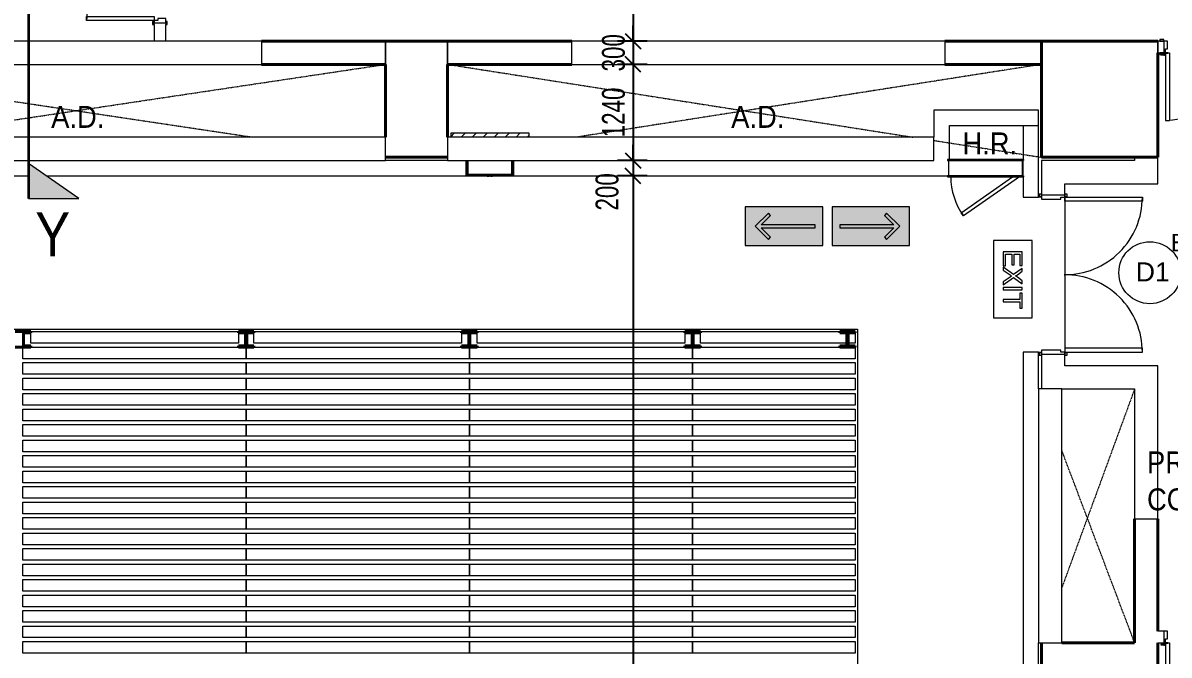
# Model space of a CAD drawing. Header units: millimetres. Extents: x 12827 to 109288, y -12264 to 68487.
# Drawn here: x 62048 to 76834, y 23682 to 31842 of the extents above; entities that cross this region are included whole.
import ezdxf

# ---------------------------------------------------------------- set-up
doc = ezdxf.new("R2010")
doc.units = ezdxf.units.MM
doc.linetypes.add('Dash', pattern=[6, 3, -3])
for name, color, linetype, lineweight in [('A-ANNO-DIMS', 211, 'Continuous', 5), ('A-ANNO-NOTE', 131, 'Continuous', 25), ('A-DETL-GENF', 92, 'Continuous', 20), ('A-DETL-HDLN', 90, 'Dash', 9), ('A-DETL-THIN', 151, 'Continuous', 9), ('A-DETL-WIDE', 214, 'Continuous', 35), ('A-DOOR', 31, 'Continuous', 20), ('A-DOOR-FRAM', 31, 'Continuous', 30), ('A-FLOR', 192, 'Continuous', 9), ('A-GENM', 13, 'Continuous', 20), ('A-WALL', 113, 'Continuous', 20), ('A-WALL-PATT', 111, 'Continuous', 35), ('G-ANNO-TEXT', 231, 'Continuous', 5), ('I-FURN', 30, 'Continuous', 20), ('Q-SPCQ', 91, 'Continuous', 20), ('S-COLS', 52, 'Continuous', 20)]:
    doc.layers.add(name, color=color, linetype=linetype, lineweight=lineweight)
doc.styles.add('Arial_1', font='arial.ttf', dxfattribs={"width": 0.7, "height": 295.05988})
doc.styles.add('Swis721 BT_1', font='swiss.ttf', dxfattribs={"width": 0.85, "height": 567.642527})
doc.styles.add('Swis721 BT_2', font='swiss.ttf', dxfattribs={"width": 0.89, "height": 283.821263})
doc.styles.add('Swis721 BT_4', font='swiss.ttf', dxfattribs={"height": 245.978428})
doc.styles.add('Swis721 BT_5', font='swiss.ttf', dxfattribs={"height": 1.135285})
doc.dimstyles.new('Linear_-_1_5mm_Arial', dxfattribs={"dimscale": 304.8, "dimtxt": 300, "dimasz": 0.656168, "dimexe": 0.656168, "dimexo": 0.0625, "dimgap": 0.328084, "dimtad": 1, "dimdec": 0, "dimzin": 0, "dimdsep": 46, "dimtxsty": 'Arial_1', "dimblk1": 'OBLIQUE', "dimblk2": 'OBLIQUE', "dimsah": 1, "dimcen": 0.09, "dimadec": 0, "dimazin": 0, "dimtfac": 1, "dimtdec": 4, "dimtix": 1, "dimtmove": 0, "dimatfit": 3, "dimfxl": 0.656168, "dimfxlon": 1, "dimtvp": 1, "dimtolj": 1, "dimtzin": 0, "dimarcsym": 2})
doc.dimstyles.new('Linear_-_1_5mm_Arial_1', dxfattribs={"dimscale": 304.8, "dimtxt": 300, "dimasz": 0.656168, "dimexe": 0.656168, "dimexo": 0.0625, "dimgap": 0.328084, "dimtad": 1, "dimdec": 0, "dimzin": 0, "dimdsep": 46, "dimtxsty": 'Arial_1', "dimblk1": 'OBLIQUE', "dimblk2": 'OBLIQUE', "dimsah": 1, "dimcen": 0.09, "dimadec": 0, "dimazin": 0, "dimtfac": 1, "dimtdec": 4, "dimtix": 1, "dimtmove": 2, "dimatfit": 3, "dimfxl": 0.656168, "dimfxlon": 1, "dimtvp": 1, "dimtolj": 1, "dimtzin": 0, "dimarcsym": 2})
pattern_1 = [(45, (0, 0), (-70.71068, 70.71068), [])]

# ---------------------------------------------------------------- blocks, each defined once
blk = doc.blocks.new('M_Double-Uneven - _M51_ 1500 x 2000-16861084-Copy of 2_F')
at = {"layer": 'A-DOOR', "lineweight": 15}
for p, q in [((26, 75), (26, 950)), ((77, 950), (26, 950)), ((77, 75), (77, 950)), ((-1373, 698), (-1351, 698)), ((-1373, 75), (-1373, 698)), ((-1322, 75), (-1322, 698)), ((-1398, 101), (-1435, 101)), ((-1435, 101), (-1435, 96)), ((-1435, 96), (-1398, 96)), ((-1398, 99), (-1398, 76)), ((-1398, 76), (-1345, 76)), ((-1398, 76), (-1398, -75)), ((-1383, 81), (-1383, 99)), ((-1345, 81), (-1383, 81)), ((-1373, 24), (-1373, 76)), ((-1373, 75), (-1322, 75)), ((-1348, 24), (-1373, 24)), ((-1348, -75), (-1348, 24)), ((-1345, 76), (-1345, 81)), ((77, 75), (26, 75)), ((49, 81), (49, 76)), ((87, 81), (49, 81)), ((49, 76), (102, 76)), ((77, 24), (52, 24)), ((52, 24), (52, -75)), ((77, 76), (77, 24)), ((87, 99), (87, 81)), ((139, 101), (102, 101)), ((102, 76), (102, 99)), ((102, 96), (139, 96)), ((102, -75), (102, 76)), ((139, 96), (139, 101)), ((-1398, -75), (-1348, -75)), ((52, -75), (102, -75))]:
    blk.add_line(p, q, dxfattribs=at)
for centre, radius, start, end in [((102, 75), 875, 91.6372, 180), ((-1398, 75), 625, 360, 87.7076), ((-1390, 99), 7.5, 58.3741, 160.5288), ((-1390, 99), 7.5, 0, 180), ((94, 99), 7.5, 360, 180), ((94, 99), 7.5, 19.4712, 121.6259)]:
    blk.add_arc(centre, radius, start, end, dxfattribs=at)
at = {"layer": 'A-DOOR-FRAM', "lineweight": 15}
for p, q in [((-1435, 96), (-1448, 96)), ((-1448, 96), (-1448, 76)), ((-1448, 76), (-1398, 76)), ((102, 76), (152, 76)), ((152, 96), (139, 96)), ((152, 76), (152, 96)), ((-1398, -76), (-1448, -76)), ((-1448, -76), (-1448, -96)), ((-1448, -96), (-1398, -96)), ((-1398, -96), (-1398, -76)), ((152, -76), (102, -76)), ((102, -76), (102, -96)), ((102, -96), (152, -96)), ((152, -96), (152, -76))]:
    blk.add_line(p, q, dxfattribs=at)
blk = doc.blocks.new('M_Double-Uneven with panel - _M51_ 2000 x 1500-14686130-Copy of 2_F')
at = {"layer": 'A-DOOR', "lineweight": 15}
for p, q in [((26, 75), (26, 975)), ((77, 975), (26, 975)), ((77, 75), (77, 975)), ((-1373, 673), (-1352, 673)), ((-1373, 75), (-1373, 673)), ((-1322, 75), (-1322, 673)), ((-1398, 101), (-1435, 101)), ((-1435, 101), (-1435, 96)), ((-1435, 96), (-1398, 96)), ((-1398, 99), (-1398, 76)), ((-1398, 76), (-1345, 76)), ((-1398, 76), (-1398, -75)), ((-1383, 81), (-1383, 99)), ((-1345, 81), (-1383, 81)), ((-1373, 24), (-1373, 76)), ((-1373, 75), (-1322, 75)), ((-1348, 24), (-1373, 24)), ((-1348, -75), (-1348, 24)), ((-1345, 76), (-1345, 81)), ((77, 75), (26, 75)), ((49, 81), (49, 76)), ((87, 81), (49, 81)), ((49, 76), (102, 76)), ((77, 24), (52, 24)), ((52, 24), (52, -75)), ((77, 76), (77, 24)), ((87, 99), (87, 81)), ((139, 101), (102, 101)), ((102, 76), (102, 99)), ((102, 96), (139, 96)), ((102, -75), (102, 76)), ((139, 96), (139, 101)), ((-1398, -75), (-1348, -75)), ((52, -75), (102, -75))]:
    blk.add_line(p, q, dxfattribs=at)
for centre, radius, start, end in [((102, 75), 900, 91.5918, 180), ((-1398, 75), 600, 360, 87.612), ((-1390, 99), 7.5, 58.3741, 160.5288), ((-1390, 99), 7.5, 0, 180), ((94, 99), 7.5, 360, 180), ((94, 99), 7.5, 19.4712, 121.6259)]:
    blk.add_arc(centre, radius, start, end, dxfattribs=at)
blk = doc.blocks.new('DLN_Grid Gallery Deck - DLN_Grid Gallery Deck-V2-Copy of 2_F')
at = {"layer": 'Q-SPCQ'}
for p, q in [((0, -75), (0, 75)), ((100, 75), (2780, 75)), ((2880, 75), (2880, -75)), ((2880, -75), (0, -75))]:
    blk.add_line(p, q, dxfattribs=at)
blk = doc.blocks.new('DLN_Grid Gallery Deck - DLN_Grid Gallery Deck-V1-Copy of 2_F')
at = {"layer": 'Q-SPCQ'}
for p, q in [((0, -75), (0, 75)), ((0, 75), (2880, 75)), ((2880, 75), (2880, -75)), ((2880, -75), (0, -75))]:
    blk.add_line(p, q, dxfattribs=at)
blk = doc.blocks.new('DLN_Grid Gallery Deck - DLN_Grid Gallery Deck-16173774-Copy of 2_F')
at = {"layer": 'Q-SPCQ'}
for p, q in [((0, -75), (0, 75)), ((100, 75), (1897, 75)), ((2097, 75), (2097, -75)), ((2097, -75), (0, -75))]:
    blk.add_line(p, q, dxfattribs=at)
blk = doc.blocks.new('DLN_Grid Gallery Deck - DLN_Grid Gallery Deck-V8-Copy of 2_F')
at = {"layer": 'Q-SPCQ'}
for p, q in [((0, -75), (0, 75)), ((0, 75), (2097, 75)), ((2097, 75), (2097, -75)), ((2097, -75), (0, -75))]:
    blk.add_line(p, q, dxfattribs=at)
blk = doc.blocks.new('DLN_Grid Gallery Deck - DLN_Grid Gallery Deck-V10-Copy of 2_F')
at = {"layer": 'Q-SPCQ'}
for p, q in [((0, 75), (2680, 75)), ((0, -75), (0, 60)), ((2680, 60), (2680, -75)), ((2680, -75), (0, -75))]:
    blk.add_line(p, q, dxfattribs=at)
blk = doc.blocks.new('DLN_Grid Gallery Deck - DLN_Grid Gallery Deck-V13-Copy of 2_F')
at = {"layer": 'Q-SPCQ'}
for p, q in [((0, 75), (1797, 75)), ((0, -75), (0, 60)), ((1997, 60), (1997, -75)), ((1890, -75), (0, -75)), ((1997, -75), (1905, -75))]:
    blk.add_line(p, q, dxfattribs=at)
blk = doc.blocks.new('DLN-Access Panel__AP13_ - _AP13_ 900 x 1100 _WH_-16311033-Copy of 2_F')
at = {"layer": 'A-DOOR', "lineweight": 15}
for p, q in [((-436, 110), (287, 616)), ((287, 616), (316, 575)), ((316, 575), (-349, 110)), ((-490, 100), (-490, 110)), ((490, 110), (-490, 110)), ((-490, 100), (490, 100)), ((490, 100), (490, 110)), ((-490, -110), (-490, -100)), ((490, -100), (-490, -100)), ((-490, -110), (490, -110)), ((490, -110), (490, -100))]:
    blk.add_line(p, q, dxfattribs=at)
blk.add_arc((-450, 100), 900, 0.6404, 35, dxfattribs=at)
at = {"layer": 'A-DOOR-FRAM', "lineweight": 15}
for p, q in [((-475, 100), (-475, -100)), ((475, 100), (475, -100))]:
    blk.add_line(p, q, dxfattribs=at)
blk = doc.blocks.new('DLN-Double Door__X08_ - _M30_ 2000 x 2000 _WH_-11173516-Copy of 2_F')
at = {"layer": 'A-DOOR', "lineweight": 15}
for p, q in [((-950, -150), (-1000, -150)), ((-1000, -150), (-1000, -1150)), ((-950, -1150), (-950, -150)), ((950, -150), (1000, -150)), ((950, -1150), (950, -150)), ((1000, -150), (1000, -1150)), ((-1000, -1150), (-950, -1150)), ((1000, -1150), (950, -1150))]:
    blk.add_line(p, q, dxfattribs=at)
for centre, start, end in [((-1000, -150), 270, 0.5), ((1000, -150), 179.5, 270)]:
    blk.add_arc(centre, 1000, start, end, dxfattribs=at)
at = {"layer": 'A-DOOR-FRAM', "lineweight": 15}
for p, q in [((-1010, 180), (-1040, 180)), ((-1040, 180), (-1040, 150)), ((-1040, 150), (-1010, 150)), ((-975, 150), (-1025, 150)), ((-1025, 150), (-1025, -150)), ((-1010, 150), (-1010, 180)), ((-975, -100), (-975, 150)), ((975, 150), (975, -100)), ((1025, 150), (975, 150)), ((1040, 180), (1010, 180)), ((1010, 180), (1010, 150)), ((1010, 150), (1040, 150)), ((1025, -150), (1025, 150)), ((1040, 150), (1040, 180)), ((-1000, -150), (-1000, -100)), ((-1000, -100), (-975, -100)), ((975, -100), (1000, -100)), ((1000, -100), (1000, -150)), ((-1010, -150), (-1040, -150)), ((-1040, -150), (-1040, -180)), ((-1040, -180), (-1010, -180)), ((-1025, -150), (-1000, -150)), ((-1010, -180), (-1010, -150)), ((1000, -150), (1025, -150)), ((1040, -150), (1010, -150)), ((1010, -150), (1010, -180)), ((1010, -180), (1040, -180)), ((1040, -180), (1040, -150))]:
    blk.add_line(p, q, dxfattribs=at)
blk = doc.blocks.new('DLN-Double Door__X04_ - _M34_ 1800 x 2000 _WH_-17144396-Copy of 2_F')
at = {"layer": 'A-DOOR', "lineweight": 15}
for p, q in [((-820, -75), (-870, -75)), ((-870, -75), (-870, -945)), ((-820, -945), (-820, -75)), ((820, -75), (870, -75)), ((820, -945), (820, -75)), ((870, -75), (870, -945)), ((-870, -945), (-820, -945)), ((870, -945), (820, -945))]:
    blk.add_line(p, q, dxfattribs=at)
for centre, start, end in [((-870, -75), 270, 0.5), ((870, -75), 179.5, 270)]:
    blk.add_arc(centre, 870, start, end, dxfattribs=at)
at = {"layer": 'A-DOOR-FRAM', "lineweight": 15}
for p, q in [((-885, 95), (-925, 95)), ((-925, 95), (-925, 75)), ((-925, 75), (-885, 75)), ((-845, 75), (-900, 75)), ((-900, 75), (-900, -75)), ((-885, 75), (-885, 95)), ((-845, -25), (-845, 75)), ((845, 75), (845, -25)), ((900, 75), (845, 75)), ((925, 95), (885, 95)), ((885, 95), (885, 75)), ((885, 75), (925, 75)), ((900, -75), (900, 75)), ((925, 75), (925, 95)), ((-885, -75), (-925, -75)), ((-925, -75), (-925, -95)), ((-925, -95), (-885, -95)), ((-900, -75), (-870, -75)), ((-885, -95), (-885, -75)), ((-870, -75), (-870, -25)), ((-870, -25), (-845, -25)), ((845, -25), (870, -25)), ((870, -25), (870, -75)), ((870, -75), (900, -75)), ((925, -75), (885, -75)), ((885, -75), (885, -95)), ((885, -95), (925, -95)), ((925, -95), (925, -75))]:
    blk.add_line(p, q, dxfattribs=at)
blk = doc.blocks.new('DLN_EXIT Sign Board - DLN_EXIT Sign Board-5973881-Copy of 2_F')
at = {"layer": 'A-GENM'}
for p, q in [((500, 250), (-500, 250)), ((-500, 250), (-500, -250)), ((500, -250), (500, 250)), ((-177, 121), (-354, 121)), ((-354, 121), (-354, -125)), ((-323, 17), (-323, 90)), ((-323, 90), (-177, 90)), ((-185, 17), (-323, 17)), ((-185, -13), (-185, 17)), ((-177, 90), (-177, 121)), ((-59, 9), (-154, -125)), ((-102, 121), (-138, 121)), ((-138, 121), (-59, 9)), ((-57, 58), (-102, 121)), ((-42, 34), (-57, 58)), ((-24, 59), (-42, 34)), ((20, 121), (-24, 59)), ((-22, 9), (58, 121)), ((73, -125), (-22, 9)), ((58, 121), (20, 121)), ((138, 121), (108, 121)), ((108, 121), (108, -125)), ((138, -125), (138, 121)), ((373, 121), (181, 121)), ((181, 121), (181, 90)), ((181, 90), (262, 90)), ((262, 90), (262, -125)), ((292, -125), (292, 90)), ((292, 90), (373, 90)), ((373, 90), (373, 121)), ((-354, -125), (-173, -125)), ((-323, -94), (-323, -13)), ((-323, -13), (-185, -13)), ((-173, -94), (-323, -94)), ((-173, -125), (-173, -94)), ((-154, -125), (-116, -125)), ((-116, -125), (-55, -38)), ((-55, -38), (-40, -17)), ((-40, -17), (-27, -36)), ((-27, -36), (36, -125)), ((36, -125), (73, -125)), ((108, -125), (138, -125)), ((262, -125), (292, -125)), ((-500, -250), (500, -250))]:
    blk.add_line(p, q, dxfattribs=at)
blk = doc.blocks.new('DLN_Production Lighting PLB - DLN_Production Lighting PLB-V30-Copy of 2_F')
at = {"layer": 'I-FURN', "lineweight": 9}
for p, q in [((305, 350), (-305, 350)), ((-305, 350), (-305, 150)), ((-305, 150), (-305, 350)), ((-305, 350), (-285, 350)), ((-35, 350), (-285, 350)), ((-285, 350), (-285, 330)), ((-285, 330), (-285, 350)), ((-285, 350), (-35, 350)), ((0, 350), (-285, 350)), ((-285, 350), (-285, 330)), ((-285, 330), (-285, 350)), ((-285, 350), (-35, 350)), ((-285, 350), (-35, 350)), ((285, 350), (-285, 350)), ((-285, 350), (-35, 350)), ((-285, 150), (-285, 350)), ((-285, 350), (-285, 330)), ((-285, 330), (0, 330)), ((0, 330), (-285, 330)), ((-285, 330), (0, 330)), ((0, 330), (-285, 330)), ((-285, 330), (-285, 150)), ((-35, 355), (-10, 355)), ((-10, 355), (-35, 355)), ((-35, 350), (-35, 355)), ((-35, 355), (-35, 350)), ((-35, 350), (-10, 350)), ((-10, 350), (-35, 350)), ((-10, 350), (-35, 350)), ((-35, 350), (-10, 350)), ((-35, 350), (-10, 350)), ((-35, 350), (-10, 350)), ((-35, 350), (-10, 350)), ((-10, 355), (-10, 350)), ((-10, 355), (-10, 350)), ((0, 350), (-10, 350)), ((-10, 350), (0, 350)), ((-10, 350), (0, 350)), ((-10, 350), (10, 350)), ((-10, 350), (10, 350)), ((0, 330), (0, 350)), ((0, 350), (0, 330)), ((0, 350), (0, 330)), ((10, 350), (0, 350)), ((0, 350), (10, 350)), ((0, 330), (0, 350)), ((0, 350), (0, 330)), ((285, 350), (0, 350)), ((0, 350), (10, 350)), ((0, 330), (0, 350)), ((0, 330), (0, 350)), ((0, 350), (0, 330)), ((0, 330), (285, 330)), ((285, 330), (0, 330)), ((0, 330), (285, 330)), ((285, 330), (0, 330)), ((35, 355), (10, 355)), ((10, 355), (35, 355)), ((10, 355), (10, 350)), ((10, 355), (10, 350)), ((35, 350), (10, 350)), ((10, 350), (35, 350)), ((35, 350), (10, 350)), ((10, 350), (35, 350)), ((10, 350), (35, 350)), ((10, 350), (35, 350)), ((10, 350), (35, 350)), ((35, 350), (35, 355)), ((35, 355), (35, 350)), ((285, 350), (35, 350)), ((35, 350), (285, 350)), ((35, 350), (285, 350)), ((35, 350), (285, 350)), ((35, 350), (285, 350)), ((285, 330), (285, 350)), ((285, 350), (285, 330)), ((285, 330), (285, 350)), ((285, 350), (285, 330)), ((285, 350), (305, 350)), ((285, 350), (285, 150)), ((285, 330), (285, 350)), ((285, 150), (285, 330)), ((305, 150), (305, 350))]:
    blk.add_line(p, q, dxfattribs=at)
blk = doc.blocks.new('DLN_Direction Board - Direction-Red-19102881-Copy of 2_F')
at = {"layer": 'A-GENM', "lineweight": 15}
h = blk.add_hatch(color=256, dxfattribs=at)
h.paths.add_polyline_path([(-500, 0), (500, 0), (500, 500), (-500, 500), (-500, 145)], flags=0)
h.paths.add_polyline_path([(202, 80), (174, 109), (295, 230), (-400, 230), (-400, 270), (295, 270), (174, 391), (202, 420), (372, 250), (266, 145)], flags=0)
blk.add_hatch(color=256, dxfattribs=at).paths.add_polyline_path([(202, 80), (372, 250), (202, 420), (174, 391), (295, 270), (-400, 270), (-400, 230), (295, 230), (174, 109)], flags=0)
for p, q in [((500, 500), (-500, 500)), ((-500, 500), (-500, 0)), ((500, 0), (500, 500)), ((202, 420), (174, 391)), ((174, 391), (295, 270)), ((372, 250), (202, 420)), ((295, 270), (-400, 270)), ((-400, 270), (-400, 230)), ((-400, 230), (295, 230)), ((295, 230), (174, 109)), ((202, 80), (372, 250)), ((-500, 0), (500, 0)), ((174, 109), (202, 80))]:
    blk.add_line(p, q, dxfattribs=at)
blk = doc.blocks.new('DLN_Direction Board - Direction-Red-V44-Copy of 2_F')
at = {"layer": 'A-GENM', "lineweight": 15}
h = blk.add_hatch(color=256, dxfattribs=at)
h.paths.add_polyline_path([(500, 0), (-500, 0), (-500, -500), (500, -500), (500, -145)], flags=0)
h.paths.add_polyline_path([(202, -80), (372, -250), (202, -420), (174, -391), (295, -270), (-400, -270), (-400, -230), (295, -230), (174, -109)], flags=0)
blk.add_hatch(color=256, dxfattribs=at).paths.add_polyline_path([(202, -80), (174, -109), (295, -230), (-400, -230), (-400, -270), (295, -270), (174, -391), (202, -420), (372, -250), (266, -145)], flags=0)
for p, q in [((500, 0), (-500, 0)), ((-500, 0), (-500, -500)), ((500, -500), (500, 0)), ((202, -80), (174, -109)), ((174, -109), (295, -230)), ((372, -250), (202, -80)), ((295, -230), (-400, -230)), ((-400, -230), (-400, -270)), ((-400, -270), (295, -270)), ((295, -270), (174, -391)), ((202, -420), (372, -250)), ((174, -391), (202, -420)), ((-500, -500), (500, -500))]:
    blk.add_line(p, q, dxfattribs=at)
blk = doc.blocks.new('_Oblique')
at = {"color": 0, "linetype": 'ByBlock', "lineweight": -2}
blk.add_line((-0.5, -0.5), (0.5, 0.5), dxfattribs=at)
blk = doc.blocks.new('DIMBLOCK67-Copy of 2_F')
at = {"layer": 'A-ANNO-DIMS', "color": 0, "lineweight": -2, "transparency": 16777216}
for p, q in [((70099, 34182), (69718, 34182)), ((69918, 34182), (69918, 31607)), ((70099, 31607), (69718, 31607))]:
    blk.add_line(p, q, dxfattribs=at)
at = {"layer": 'Defpoints', "color": 0, "transparency": 16777216}
for p in [(70118, 34182), (69918, 31607), (70118, 31607)]:
    blk.add_point(p, dxfattribs=at)
at = {"layer": 'A-ANNO-DIMS', "color": 0, "lineweight": -2, "transparency": 16777216, "xscale": 200, "yscale": 200, "zscale": 200}
for p, rotation in [((69918, 34182), 90), ((69918, 31607), 270)]:
    blk.add_blockref('_Oblique', p, dxfattribs=dict(at, rotation=rotation))
at = {"layer": 'A-ANNO-DIMS', "color": 0, "transparency": 16777216, "insert": (69667, 32895), "char_height": 295.1, "width": 753.23, "attachment_point": 5, "rotation": 90, "style": 'Arial_1'}
blk.add_mtext('\\A1;2575', dxfattribs=at)
blk = doc.blocks.new('DIMBLOCK68-Copy of 2_F')
at = {"layer": 'A-ANNO-DIMS', "color": 0, "lineweight": -2, "transparency": 16777216}
for p, q in [((69918, 31607), (69918, 31807)), ((70099, 31607), (69718, 31607)), ((69918, 31607), (69918, 31307)), ((70099, 31307), (69718, 31307)), ((69918, 31307), (69918, 31107))]:
    blk.add_line(p, q, dxfattribs=at)
at = {"layer": 'Defpoints', "color": 0, "transparency": 16777216}
for p in [(70118, 31607), (69918, 31307), (70118, 31307)]:
    blk.add_point(p, dxfattribs=at)
at = {"layer": 'A-ANNO-DIMS', "color": 0, "lineweight": -2, "transparency": 16777216, "xscale": 200, "yscale": 200, "zscale": 200}
for p, rotation in [((69918, 31607), 270), ((69918, 31307), 90)]:
    blk.add_blockref('_Oblique', p, dxfattribs=dict(at, rotation=rotation))
at = {"layer": 'A-ANNO-DIMS', "color": 0, "transparency": 16777216, "insert": (69667, 31457), "char_height": 295.1, "width": 564.92, "attachment_point": 5, "rotation": 90, "style": 'Arial_1'}
blk.add_mtext('\\A1;300', dxfattribs=at)
blk = doc.blocks.new('DIMBLOCK69-Copy of 2_F')
at = {"layer": 'A-ANNO-DIMS', "color": 0, "lineweight": -2, "transparency": 16777216}
for p, q in [((70099, 31307), (69718, 31307)), ((69918, 31307), (69918, 30067)), ((70099, 30067), (69718, 30067))]:
    blk.add_line(p, q, dxfattribs=at)
at = {"layer": 'Defpoints', "color": 0, "transparency": 16777216}
for p in [(70118, 31307), (69918, 30067), (70118, 30067)]:
    blk.add_point(p, dxfattribs=at)
at = {"layer": 'A-ANNO-DIMS', "color": 0, "lineweight": -2, "transparency": 16777216, "xscale": 200, "yscale": 200, "zscale": 200}
for p, rotation in [((69918, 31307), 90), ((69918, 30067), 270)]:
    blk.add_blockref('_Oblique', p, dxfattribs=dict(at, rotation=rotation))
at = {"layer": 'A-ANNO-DIMS', "color": 0, "transparency": 16777216, "insert": (69667, 30687), "char_height": 295.1, "width": 753.23, "attachment_point": 5, "rotation": 90, "style": 'Arial_1'}
blk.add_mtext('\\A1;1240', dxfattribs=at)
blk = doc.blocks.new('DIMBLOCK70-Copy of 2_F')
at = {"layer": 'A-ANNO-DIMS', "color": 0, "lineweight": -2, "transparency": 16777216}
for p, q in [((69918, 30067), (69918, 30267)), ((70099, 30067), (69718, 30067)), ((69918, 30067), (69918, 29867)), ((70099, 29867), (69718, 29867)), ((69918, 29867), (69918, 29667))]:
    blk.add_line(p, q, dxfattribs=at)
at = {"layer": 'Defpoints', "color": 0, "transparency": 16777216}
for p in [(70118, 30067), (69918, 29867), (70118, 29867)]:
    blk.add_point(p, dxfattribs=at)
at = {"layer": 'A-ANNO-DIMS', "color": 0, "lineweight": -2, "transparency": 16777216, "xscale": 200, "yscale": 200, "zscale": 200}
for p, rotation in [((69918, 30067), 270), ((69918, 29867), 90)]:
    blk.add_blockref('_Oblique', p, dxfattribs=dict(at, rotation=rotation))
at = {"layer": 'A-ANNO-DIMS', "color": 0, "transparency": 16777216, "insert": (69435, 29421), "char_height": 295.1, "width": 564.92, "attachment_point": 1, "rotation": 90, "line_spacing_factor": 0.938532, "style": 'Arial_1'}
blk.add_mtext('\\A1;200', dxfattribs=at)
blk = doc.blocks.new('DIMBLOCK71-Copy of 2_F')
at = {"layer": 'A-ANNO-DIMS', "color": 0, "lineweight": -2, "transparency": 16777216}
for p, q in [((70099, 29867), (69718, 29867)), ((69918, 29867), (69918, 9597)), ((70099, 9597), (69718, 9597))]:
    blk.add_line(p, q, dxfattribs=at)
at = {"layer": 'Defpoints', "color": 0, "transparency": 16777216}
for p in [(70118, 29867), (69918, 9597), (70118, 9597)]:
    blk.add_point(p, dxfattribs=at)
at = {"layer": 'A-ANNO-DIMS', "color": 0, "lineweight": -2, "transparency": 16777216, "xscale": 200, "yscale": 200, "zscale": 200}
for p, rotation in [((69918, 29867), 90), ((69918, 9597), 270)]:
    blk.add_blockref('_Oblique', p, dxfattribs=dict(at, rotation=rotation))
at = {"layer": 'A-ANNO-DIMS', "color": 0, "transparency": 16777216, "insert": (69667, 19732), "char_height": 295.1, "width": 941.54, "attachment_point": 5, "rotation": 90, "style": 'Arial_1'}
blk.add_mtext('\\A1;20270', dxfattribs=at)
blk = doc.blocks.new('GBP_Door Mark - 2 x 1_3_R_T_ Border _EM_ON_-18777231-Copy of 2_F')
at = {"layer": 'A-ANNO-NOTE', "lineweight": 5}
blk.add_circle((-31.356, 27.261), 2, dxfattribs=at)
at = {"layer": 'A-ANNO-NOTE', "lineweight": 5, "insert": (-30.02, 29.767), "char_height": 1.1353, "width": 2.7792, "attachment_point": 1, "line_spacing_factor": 1.00667, "style": 'Swis721 BT_5'}
blk.add_mtext('EM', dxfattribs=at)

msp = doc.modelspace()

# ---------------------------------------------------------------- hatches: boundary and pattern name
at = {"layer": 'A-DETL-GENF'}
h = msp.add_hatch(color=7, dxfattribs=at)
h.paths.add_polyline_path([(62770.26932, 29573.98984), (62120.26932, 30029.12474), (62120.26932, 29573.98984)], flags=0)
h.paths.add_polyline_path([(62120.26932, 32002.37468), (62770.26932, 32457.50958), (62120.26932, 32457.50958)], flags=0)
at = {"layer": 'A-WALL-PATT', "lineweight": 9}
h = msp.add_hatch(dxfattribs=at)
h.set_pattern_fill('FP_5', color=50, style=0, pattern_type=2)
h.set_pattern_definition(pattern_1)
h.paths.add_polyline_path([(67566.79297, 30367.48546), (67766.79297, 30367.48546), (67766.79297, 30417.48546), (67566.79297, 30417.48546)], flags=0)
h = msp.add_hatch(dxfattribs=at)
h.set_pattern_fill('FP_5', color=50, style=0, pattern_type=2)
h.set_pattern_definition(pattern_1)
h.paths.add_polyline_path([(67919.29297, 30367.48546), (68576.79297, 30367.48546), (68576.79297, 30417.48545), (67766.79297, 30417.48546), (67766.79297, 30367.48546)], flags=0)

# ---------------------------------------------------------------- linework, layer by layer
at = {"layer": 'A-DETL-HDLN'}
for p, q in [((64990.75129, 30367.48546), (58714.29297, 31307.48546)), ((60450.33465, 30367.48546), (66726.79297, 31307.48546)), ((67526.79297, 31307.48546), (73529.08465, 30367.48546)), ((75189.29296, 31307.48546), (69187.00131, 30367.48546)), ((73799.29296, 30325.16898), (75189.29296, 30107.48546)), ((76389.29296, 27117.48546), (75449.293, 24550.76333)), ((76389.29296, 23840.81879), (75449.293, 26324.7435))]:
    msp.add_line(p, q, dxfattribs=at)
at = {"layer": 'A-DETL-THIN'}
for p, q in [((75189.29296, 31307.48546), (75189.29296, 31607.48546)), ((66726.79297, 30367.48546), (58714.29297, 30367.48546)), ((66726.79297, 30067.48546), (66726.79297, 30367.48546)), ((73799.29296, 30367.48546), (67526.79297, 30367.48546)), ((67526.79297, 30367.48546), (67526.79297, 30067.48546)), ((73799.29296, 30067.48546), (73799.29296, 30367.48546)), ((58714.29297, 30067.48546), (66726.79297, 30067.48546)), ((62770.26932, 29573.98984), (62120.26932, 30029.12474)), ((62120.26932, 30029.12474), (62120.26932, 29573.98984)), ((67526.79297, 30067.48546), (73799.29296, 30067.48546)), ((62120.26932, 29573.98984), (62770.26932, 29573.98984)), ((75449.293, 27117.48546), (75149.293, 27117.48546)), ((75149.293, 27117.48546), (75149.293, 23840.81879)), ((75449.293, 23840.81879), (75449.293, 27117.48546)), ((75149.293, 23840.81879), (75449.293, 23840.81879))]:
    msp.add_line(p, q, dxfattribs=at)
at = {"layer": 'A-DETL-WIDE'}
msp.add_line((62120.26932, 32457.50958), (62120.26932, 29573.98984), dxfattribs=at)
at = {"layer": 'A-FLOR'}
for p, q in [((75189.29297, 29592.48546), (75149.29296, 29592.48546)), ((41679.29296, 27887.48546), (72814.29297, 27887.48546)), ((72814.29297, 27887.48546), (72814.29297, 11577.48541)), ((75149.293, 27592.48546), (75189.29297, 27592.48546))]:
    msp.add_line(p, q, dxfattribs=at)
at = {"layer": 'A-FLOR', "lineweight": 20}
msp.add_line((75489.29297, 29592.48546), (75489.29297, 27592.48546), dxfattribs=at)
at = {"layer": 'A-WALL'}
for p, q in [((63739.29296, 31819.98546), (63739.29296, 31607.48546)), ((63889.29296, 31607.48546), (63889.29296, 31819.98546)), ((65126.79297, 31607.48546), (60314.29297, 31607.48546)), ((73939.29296, 31607.48546), (69126.79297, 31607.48546)), ((76764.29296, 31607.48546), (76689.29296, 31607.48546)), ((76689.29296, 31607.48546), (76689.29296, 31457.48546)), ((76689.29296, 31457.48546), (76764.29296, 31457.48546)), ((60314.29297, 31307.48546), (65126.79297, 31307.48546)), ((69126.79297, 31307.48546), (73939.29296, 31307.48546)), ((73799.29296, 30717.48546), (73799.29296, 30367.48546)), ((75149.29296, 30717.48546), (73799.29296, 30717.48546)), ((75149.29296, 29592.48546), (75149.29296, 30717.48546)), ((73999.29296, 30077.48546), (73999.29296, 30517.48546)), ((73999.29296, 30517.48546), (75149.29296, 30517.48546)), ((74949.29296, 30517.48546), (74949.29296, 30077.48546)), ((67566.79297, 30417.48546), (67566.79297, 30367.48546)), ((68576.79297, 30417.48545), (67566.79297, 30417.48546)), ((68576.79297, 30367.48546), (68576.79297, 30417.48545)), ((67526.79297, 30067.48546), (66726.79297, 30067.48546)), ((67766.79297, 29867.48546), (67766.79297, 30067.48546)), ((68376.79297, 30067.48546), (68376.79297, 29867.48546)), ((74949.29296, 29867.48546), (74949.29296, 30067.48546)), ((76389.29296, 30067.48546), (75189.29297, 30067.48546)), ((75189.29297, 30067.48546), (75189.29297, 29632.48546)), ((76389.29296, 30107.48546), (76389.29296, 30067.48546)), ((76689.29296, 30107.48546), (76389.29296, 30107.48546)), ((76689.29296, 29767.48546), (76689.29296, 30107.48546)), ((48479.29302, 29867.48546), (62120.26932, 29867.48546)), ((62351.11414, 29867.48546), (68071.79297, 29867.48546)), ((68376.79297, 29867.48546), (68071.79297, 29867.48546)), ((68376.79297, 29867.48546), (73976.79296, 29867.48546)), ((74949.29296, 29857.48546), (74949.29296, 29592.48546)), ((75489.29297, 29767.48546), (76689.29296, 29767.48546)), ((75489.29297, 29632.48546), (75489.29297, 29767.48546)), ((74949.29296, 29592.48546), (75149.29296, 29592.48546)), ((75149.293, 27592.48546), (74949.293, 27592.48546)), ((74949.293, 27592.48546), (74949.293, 9597.48546)), ((75149.293, 27117.48546), (75149.293, 27592.48546)), ((75189.29297, 27552.48546), (75189.29297, 27117.48546)), ((75489.29297, 27417.48546), (75489.29297, 27552.48546)), ((76689.29296, 27417.48546), (75489.29297, 27417.48546)), ((76689.29296, 25440.81879), (76689.29296, 27417.48546)), ((75449.293, 27117.48546), (76389.29296, 27117.48546)), ((76389.29296, 27117.48546), (76389.29296, 25440.81879)), ((76389.29296, 25440.81879), (76689.29296, 25440.81879)), ((76764.29296, 23990.81879), (76689.29296, 23990.81879)), ((75149.293, 23040.81879), (75149.293, 23840.81879)), ((76689.29296, 23840.81879), (76764.29296, 23840.81879))]:
    msp.add_line(p, q, dxfattribs=at)
at = {"layer": 'A-WALL', "color": 250, "lineweight": 40}
for p, q in [((66726.79297, 31607.48546), (65126.79297, 31607.48546)), ((69126.79297, 31607.48546), (67526.79297, 31607.48546)), ((75189.29296, 31607.48546), (73939.29296, 31607.48546)), ((75189.29296, 31307.48546), (75189.29296, 31607.48546)), ((65126.79297, 31307.48546), (66726.79297, 31307.48546)), ((67526.79297, 31307.48546), (69126.79297, 31307.48546)), ((73939.29296, 31307.48546), (75189.29296, 31307.48546)), ((76389.29296, 25440.81879), (76389.29296, 23840.81879)), ((76689.29296, 23990.81879), (76689.29296, 25440.81879))]:
    msp.add_line(p, q, dxfattribs=at)
at = {"layer": 'A-WALL', "color": 7}
for p, q in [((65126.79297, 31607.48546), (65126.79297, 31307.48546)), ((69126.79297, 31307.48546), (69126.79297, 31607.48546)), ((73939.29296, 31607.48546), (73939.29296, 31307.48546))]:
    msp.add_line(p, q, dxfattribs=at)
at = {"layer": 'A-WALL', "color": 10, "lineweight": 15}
for p, q in [((66726.79297, 31307.48546), (66726.79297, 31607.48546)), ((67526.79297, 31607.48546), (67526.79297, 31307.48546))]:
    msp.add_line(p, q, dxfattribs=at)
at = {"layer": 'S-COLS', "color": 250, "lineweight": 40}
for p, q in [((67526.79297, 31607.48546), (66726.79297, 31607.48546)), ((76689.29296, 31607.48546), (75189.29296, 31607.48546)), ((75189.29296, 31607.48546), (75189.29296, 30107.48546)), ((76689.29296, 30107.48546), (76689.29296, 31457.48546)), ((66726.79297, 31307.48546), (66726.79297, 30367.48546)), ((67526.79297, 30367.48546), (67526.79297, 31307.48546)), ((66726.79297, 30107.48546), (67526.79297, 30107.48546)), ((75189.29296, 30107.48546), (76689.29296, 30107.48546)), ((62147.68113, 27857.48541), (61947.68113, 27857.48541)), ((62055.18113, 27672.48541), (62055.18113, 27842.48541)), ((62055.18113, 27842.48541), (62147.68113, 27842.48541)), ((62147.68113, 27842.48541), (62147.68113, 27857.48541)), ((65027.68113, 27857.48541), (64827.68113, 27857.48541)), ((64827.68113, 27857.48541), (64827.68113, 27842.48541)), ((64827.68113, 27842.48541), (64920.18113, 27842.48541)), ((64920.18113, 27842.48541), (64920.18113, 27672.48541)), ((64935.18113, 27672.48541), (64935.18113, 27842.48541)), ((64935.18113, 27842.48541), (65027.68113, 27842.48541)), ((65027.68113, 27842.48541), (65027.68113, 27857.48541)), ((67907.68113, 27857.48541), (67707.68113, 27857.48541)), ((67707.68113, 27857.48541), (67707.68113, 27842.48541)), ((67707.68113, 27842.48541), (67800.18113, 27842.48541)), ((67800.18113, 27842.48541), (67800.18113, 27672.48541)), ((67815.18113, 27672.48541), (67815.18113, 27842.48541)), ((67815.18113, 27842.48541), (67907.68113, 27842.48541)), ((67907.68113, 27842.48541), (67907.68113, 27857.48541)), ((70787.68113, 27857.48541), (70587.68113, 27857.48541)), ((70587.68113, 27857.48541), (70587.68113, 27842.48541)), ((70587.68113, 27842.48541), (70680.18113, 27842.48541)), ((70680.18113, 27842.48541), (70680.18113, 27672.48541)), ((70695.18113, 27672.48541), (70695.18113, 27842.48541)), ((70695.18113, 27842.48541), (70787.68113, 27842.48541)), ((70787.68113, 27842.48541), (70787.68113, 27857.48541)), ((72784.68113, 27857.48541), (72584.68113, 27857.48541)), ((72584.68113, 27857.48541), (72584.68113, 27842.48541)), ((72584.68113, 27842.48541), (72677.18113, 27842.48541)), ((72677.18113, 27842.48541), (72677.18113, 27672.48541)), ((72692.18113, 27672.48541), (72692.18113, 27842.48541)), ((72692.18113, 27842.48541), (72784.68113, 27842.48541)), ((72784.68113, 27842.48541), (72784.68113, 27857.48541)), ((61947.68113, 27657.48541), (62147.68113, 27657.48541)), ((62147.68113, 27672.48541), (62055.18113, 27672.48541)), ((62147.68113, 27657.48541), (62147.68113, 27672.48541)), ((64827.68113, 27672.48541), (64827.68113, 27657.48541)), ((64920.18113, 27672.48541), (64827.68113, 27672.48541)), ((64827.68113, 27657.48541), (65027.68113, 27657.48541)), ((65027.68113, 27672.48541), (64935.18113, 27672.48541)), ((65027.68113, 27657.48541), (65027.68113, 27672.48541)), ((67707.68113, 27672.48541), (67707.68113, 27657.48541)), ((67800.18113, 27672.48541), (67707.68113, 27672.48541)), ((67707.68113, 27657.48541), (67907.68113, 27657.48541)), ((67907.68113, 27672.48541), (67815.18113, 27672.48541)), ((67907.68113, 27657.48541), (67907.68113, 27672.48541)), ((70587.68113, 27672.48541), (70587.68113, 27657.48541)), ((70680.18113, 27672.48541), (70587.68113, 27672.48541)), ((70587.68113, 27657.48541), (70787.68113, 27657.48541)), ((70787.68113, 27672.48541), (70695.18113, 27672.48541)), ((70787.68113, 27657.48541), (70787.68113, 27672.48541)), ((72584.68113, 27672.48541), (72584.68113, 27657.48541)), ((72677.18113, 27672.48541), (72584.68113, 27672.48541)), ((72584.68113, 27657.48541), (72784.68113, 27657.48541)), ((72784.68113, 27672.48541), (72692.18113, 27672.48541)), ((72784.68113, 27657.48541), (72784.68113, 27672.48541)), ((75189.29297, 23840.81879), (75189.29297, 23040.81879)), ((76389.29296, 23840.81879), (75449.293, 23840.81879)), ((76689.29297, 23040.81879), (76689.29297, 23840.81879))]:
    msp.add_line(p, q, dxfattribs=at)
at = {"layer": 'S-COLS', "color": 10, "lineweight": 15}
for p, q in [((66726.79297, 31607.48546), (66726.79297, 31307.48546)), ((67526.79297, 31307.48546), (67526.79297, 31607.48546)), ((76689.29296, 31457.48546), (76689.29296, 31607.48546))]:
    msp.add_line(p, q, dxfattribs=at)

# ---------------------------------------------------------------- block references
at = {"layer": 'A-ANNO-NOTE', "lineweight": 5, "xscale": 200, "yscale": 200, "zscale": 200}
msp.add_blockref('GBP_Door Mark - 2 x 1_3_R_T_ Border _EM_ON_-18777231-Copy of 2_F', (82856.83765, 23166.11802), dxfattribs=at)
at = {"layer": 'A-DOOR', "lineweight": 15}
for name, p, rotation in [('DLN-Double Door__X04_ - _M34_ 1800 x 2000 _WH_-17144396-Copy of 2_F', (63814.29296, 32744.98546), 270), ('M_Double-Uneven - _M51_ 1500 x 2000-16861084-Copy of 2_F', (76866.29296, 31532.48546), 180), ('DLN-Access Panel__AP13_ - _AP13_ 900 x 1100 _WH_-16311033-Copy of 2_F', (74466.79296, 29967.48546), 180), ('DLN-Double Door__X08_ - _M30_ 2000 x 2000 _WH_-11173516-Copy of 2_F', (75339.29297, 28592.48546), 89.99999999999997), ('M_Double-Uneven with panel - _M51_ 2000 x 1500-14686130-Copy of 2_F', (76866.29296, 23915.81879), 180)]:
    msp.add_blockref(name, p, dxfattribs=dict(at, rotation=rotation))
at = {"layer": 'A-GENM', "lineweight": 15, "rotation": 180}
msp.add_blockref('DLN_Direction Board - Direction-Red-V44-Copy of 2_F', (71866.79297, 28967.48546), dxfattribs=at)
at = {"layer": 'A-GENM', "lineweight": 15}
msp.add_blockref('DLN_Direction Board - Direction-Red-19102881-Copy of 2_F', (72986.79297, 28967.48546), dxfattribs=at)
at = {"layer": 'A-GENM', "rotation": 270.0000000000002}
msp.add_blockref('DLN_EXIT Sign Board - DLN_EXIT Sign Board-5973881-Copy of 2_F', (74819.56467, 28534.6493), dxfattribs=at)
at = {"layer": 'I-FURN', "lineweight": 9, "rotation": 180}
msp.add_blockref('DLN_Production Lighting PLB - DLN_Production Lighting PLB-V30-Copy of 2_F', (68071.79297, 30217.48546), dxfattribs=at)
at = {"layer": 'Q-SPCQ'}
for name, p in [('DLN_Grid Gallery Deck - DLN_Grid Gallery Deck-V10-Copy of 2_F', (62147.68113, 27782.48546)), ('DLN_Grid Gallery Deck - DLN_Grid Gallery Deck-V10-Copy of 2_F', (65027.68113, 27782.48546)), ('DLN_Grid Gallery Deck - DLN_Grid Gallery Deck-V10-Copy of 2_F', (67907.68113, 27782.48546)), ('DLN_Grid Gallery Deck - DLN_Grid Gallery Deck-V13-Copy of 2_F', (70787.68113, 27782.48546)), ('DLN_Grid Gallery Deck - DLN_Grid Gallery Deck-V2-Copy of 2_F', (62047.68113, 27582.48546)), ('DLN_Grid Gallery Deck - DLN_Grid Gallery Deck-V2-Copy of 2_F', (64927.68113, 27582.48546)), ('DLN_Grid Gallery Deck - DLN_Grid Gallery Deck-V2-Copy of 2_F', (67807.68113, 27582.48546)), ('DLN_Grid Gallery Deck - DLN_Grid Gallery Deck-16173774-Copy of 2_F', (70687.68113, 27582.48546)), ('DLN_Grid Gallery Deck - DLN_Grid Gallery Deck-V1-Copy of 2_F', (62047.68113, 27382.48546)), ('DLN_Grid Gallery Deck - DLN_Grid Gallery Deck-V1-Copy of 2_F', (64927.68113, 27382.48546)), ('DLN_Grid Gallery Deck - DLN_Grid Gallery Deck-V1-Copy of 2_F', (67807.68113, 27382.48546)), ('DLN_Grid Gallery Deck - DLN_Grid Gallery Deck-V8-Copy of 2_F', (70687.68113, 27382.48546)), ('DLN_Grid Gallery Deck - DLN_Grid Gallery Deck-V1-Copy of 2_F', (62047.68113, 27182.48546)), ('DLN_Grid Gallery Deck - DLN_Grid Gallery Deck-V1-Copy of 2_F', (64927.68113, 27182.48546)), ('DLN_Grid Gallery Deck - DLN_Grid Gallery Deck-V1-Copy of 2_F', (67807.68113, 27182.48546)), ('DLN_Grid Gallery Deck - DLN_Grid Gallery Deck-V8-Copy of 2_F', (70687.68113, 27182.48546)), ('DLN_Grid Gallery Deck - DLN_Grid Gallery Deck-V1-Copy of 2_F', (62047.68113, 26982.48546)), ('DLN_Grid Gallery Deck - DLN_Grid Gallery Deck-V1-Copy of 2_F', (64927.68113, 26982.48546)), ('DLN_Grid Gallery Deck - DLN_Grid Gallery Deck-V1-Copy of 2_F', (67807.68113, 26982.48546)), ('DLN_Grid Gallery Deck - DLN_Grid Gallery Deck-V8-Copy of 2_F', (70687.68113, 26982.48546)), ('DLN_Grid Gallery Deck - DLN_Grid Gallery Deck-V1-Copy of 2_F', (62047.68113, 26782.48546)), ('DLN_Grid Gallery Deck - DLN_Grid Gallery Deck-V1-Copy of 2_F', (64927.68113, 26782.48546)), ('DLN_Grid Gallery Deck - DLN_Grid Gallery Deck-V1-Copy of 2_F', (67807.68113, 26782.48546)), ('DLN_Grid Gallery Deck - DLN_Grid Gallery Deck-V8-Copy of 2_F', (70687.68113, 26782.48546)), ('DLN_Grid Gallery Deck - DLN_Grid Gallery Deck-V1-Copy of 2_F', (62047.68113, 26582.48546)), ('DLN_Grid Gallery Deck - DLN_Grid Gallery Deck-V1-Copy of 2_F', (64927.68113, 26582.48546)), ('DLN_Grid Gallery Deck - DLN_Grid Gallery Deck-V1-Copy of 2_F', (67807.68113, 26582.48546)), ('DLN_Grid Gallery Deck - DLN_Grid Gallery Deck-V8-Copy of 2_F', (70687.68113, 26582.48546)), ('DLN_Grid Gallery Deck - DLN_Grid Gallery Deck-V1-Copy of 2_F', (62047.68113, 26382.48546)), ('DLN_Grid Gallery Deck - DLN_Grid Gallery Deck-V1-Copy of 2_F', (64927.68113, 26382.48546)), ('DLN_Grid Gallery Deck - DLN_Grid Gallery Deck-V1-Copy of 2_F', (67807.68113, 26382.48546)), ('DLN_Grid Gallery Deck - DLN_Grid Gallery Deck-V8-Copy of 2_F', (70687.68113, 26382.48546)), ('DLN_Grid Gallery Deck - DLN_Grid Gallery Deck-V1-Copy of 2_F', (62047.68113, 26182.48546)), ('DLN_Grid Gallery Deck - DLN_Grid Gallery Deck-V1-Copy of 2_F', (64927.68113, 26182.48546)), ('DLN_Grid Gallery Deck - DLN_Grid Gallery Deck-V1-Copy of 2_F', (67807.68113, 26182.48546)), ('DLN_Grid Gallery Deck - DLN_Grid Gallery Deck-V8-Copy of 2_F', (70687.68113, 26182.48546)), ('DLN_Grid Gallery Deck - DLN_Grid Gallery Deck-V1-Copy of 2_F', (62047.68113, 25982.48546)), ('DLN_Grid Gallery Deck - DLN_Grid Gallery Deck-V1-Copy of 2_F', (64927.68113, 25982.48546)), ('DLN_Grid Gallery Deck - DLN_Grid Gallery Deck-V1-Copy of 2_F', (67807.68113, 25982.48546)), ('DLN_Grid Gallery Deck - DLN_Grid Gallery Deck-V8-Copy of 2_F', (70687.68113, 25982.48546)), ('DLN_Grid Gallery Deck - DLN_Grid Gallery Deck-V1-Copy of 2_F', (62047.68113, 25782.48546)), ('DLN_Grid Gallery Deck - DLN_Grid Gallery Deck-V1-Copy of 2_F', (64927.68113, 25782.48546)), ('DLN_Grid Gallery Deck - DLN_Grid Gallery Deck-V1-Copy of 2_F', (67807.68113, 25782.48546)), ('DLN_Grid Gallery Deck - DLN_Grid Gallery Deck-V8-Copy of 2_F', (70687.68113, 25782.48546)), ('DLN_Grid Gallery Deck - DLN_Grid Gallery Deck-V1-Copy of 2_F', (62047.68113, 25582.48546)), ('DLN_Grid Gallery Deck - DLN_Grid Gallery Deck-V1-Copy of 2_F', (64927.68113, 25582.48546)), ('DLN_Grid Gallery Deck - DLN_Grid Gallery Deck-V1-Copy of 2_F', (67807.68113, 25582.48546)), ('DLN_Grid Gallery Deck - DLN_Grid Gallery Deck-V8-Copy of 2_F', (70687.68113, 25582.48546)), ('DLN_Grid Gallery Deck - DLN_Grid Gallery Deck-V1-Copy of 2_F', (62047.68113, 25382.48546)), ('DLN_Grid Gallery Deck - DLN_Grid Gallery Deck-V1-Copy of 2_F', (64927.68113, 25382.48546)), ('DLN_Grid Gallery Deck - DLN_Grid Gallery Deck-V1-Copy of 2_F', (67807.68113, 25382.48546)), ('DLN_Grid Gallery Deck - DLN_Grid Gallery Deck-V8-Copy of 2_F', (70687.68113, 25382.48546)), ('DLN_Grid Gallery Deck - DLN_Grid Gallery Deck-V1-Copy of 2_F', (62047.68113, 25182.48546)), ('DLN_Grid Gallery Deck - DLN_Grid Gallery Deck-V1-Copy of 2_F', (64927.68113, 25182.48546)), ('DLN_Grid Gallery Deck - DLN_Grid Gallery Deck-V1-Copy of 2_F', (67807.68113, 25182.48546)), ('DLN_Grid Gallery Deck - DLN_Grid Gallery Deck-V8-Copy of 2_F', (70687.68113, 25182.48546)), ('DLN_Grid Gallery Deck - DLN_Grid Gallery Deck-V1-Copy of 2_F', (62047.68113, 24982.48546)), ('DLN_Grid Gallery Deck - DLN_Grid Gallery Deck-V1-Copy of 2_F', (64927.68113, 24982.48546)), ('DLN_Grid Gallery Deck - DLN_Grid Gallery Deck-V1-Copy of 2_F', (67807.68113, 24982.48546)), ('DLN_Grid Gallery Deck - DLN_Grid Gallery Deck-V8-Copy of 2_F', (70687.68113, 24982.48546)), ('DLN_Grid Gallery Deck - DLN_Grid Gallery Deck-V1-Copy of 2_F', (62047.68113, 24782.48546)), ('DLN_Grid Gallery Deck - DLN_Grid Gallery Deck-V1-Copy of 2_F', (64927.68113, 24782.48546)), ('DLN_Grid Gallery Deck - DLN_Grid Gallery Deck-V1-Copy of 2_F', (67807.68113, 24782.48546)), ('DLN_Grid Gallery Deck - DLN_Grid Gallery Deck-V8-Copy of 2_F', (70687.68113, 24782.48546)), ('DLN_Grid Gallery Deck - DLN_Grid Gallery Deck-V1-Copy of 2_F', (62047.68113, 24582.48546)), ('DLN_Grid Gallery Deck - DLN_Grid Gallery Deck-V1-Copy of 2_F', (64927.68113, 24582.48546)), ('DLN_Grid Gallery Deck - DLN_Grid Gallery Deck-V1-Copy of 2_F', (67807.68113, 24582.48546)), ('DLN_Grid Gallery Deck - DLN_Grid Gallery Deck-V8-Copy of 2_F', (70687.68113, 24582.48546)), ('DLN_Grid Gallery Deck - DLN_Grid Gallery Deck-V1-Copy of 2_F', (62047.68113, 24382.48546)), ('DLN_Grid Gallery Deck - DLN_Grid Gallery Deck-V1-Copy of 2_F', (64927.68113, 24382.48546)), ('DLN_Grid Gallery Deck - DLN_Grid Gallery Deck-V1-Copy of 2_F', (67807.68113, 24382.48546)), ('DLN_Grid Gallery Deck - DLN_Grid Gallery Deck-V8-Copy of 2_F', (70687.68113, 24382.48546)), ('DLN_Grid Gallery Deck - DLN_Grid Gallery Deck-V1-Copy of 2_F', (62047.68113, 24182.48546)), ('DLN_Grid Gallery Deck - DLN_Grid Gallery Deck-V1-Copy of 2_F', (64927.68113, 24182.48546)), ('DLN_Grid Gallery Deck - DLN_Grid Gallery Deck-V1-Copy of 2_F', (67807.68113, 24182.48546)), ('DLN_Grid Gallery Deck - DLN_Grid Gallery Deck-V8-Copy of 2_F', (70687.68113, 24182.48546)), ('DLN_Grid Gallery Deck - DLN_Grid Gallery Deck-V1-Copy of 2_F', (62047.68113, 23982.48546)), ('DLN_Grid Gallery Deck - DLN_Grid Gallery Deck-V1-Copy of 2_F', (64927.68113, 23982.48546)), ('DLN_Grid Gallery Deck - DLN_Grid Gallery Deck-V1-Copy of 2_F', (67807.68113, 23982.48546)), ('DLN_Grid Gallery Deck - DLN_Grid Gallery Deck-V8-Copy of 2_F', (70687.68113, 23982.48546)), ('DLN_Grid Gallery Deck - DLN_Grid Gallery Deck-V1-Copy of 2_F', (62047.68113, 23782.48546)), ('DLN_Grid Gallery Deck - DLN_Grid Gallery Deck-V1-Copy of 2_F', (64927.68113, 23782.48546)), ('DLN_Grid Gallery Deck - DLN_Grid Gallery Deck-V1-Copy of 2_F', (67807.68113, 23782.48546)), ('DLN_Grid Gallery Deck - DLN_Grid Gallery Deck-V8-Copy of 2_F', (70687.68113, 23782.48546))]:
    msp.add_blockref(name, p, dxfattribs=at)

# ---------------------------------------------------------------- texts
at = {"layer": 'A-ANNO-NOTE', "lineweight": 5, "insert": (76623.15884, 28751.85427), "char_height": 245.978428, "width": 514.7814219, "attachment_point": 2, "line_spacing_factor": 1.00667, "style": 'Swis721 BT_4'}
msp.add_mtext('D1', dxfattribs=at)
at = {"layer": 'G-ANNO-TEXT', "color": 7, "attachment_point": 1, "line_spacing_factor": 1.00667}
for s, insert, char_height, width, style in [('A.D.', (62412.01101, 30771.8497), 283.821263, 792, 'Swis721 BT_2'), ('A.D.', (71184.93667, 30771.8497), 283.821263, 792, 'Swis721 BT_2'), ('H.R.', (74168.06144, 30428.62736), 283.821263, 810, 'Swis721 BT_2'), ('\\fSwis721 BT|b0|i0|c134|p34|;\\W.85;Y', (62206.77629, 29397.46381), 567.642527, 489.6, 'Swis721 BT_1'), ('PROTECTED\\PCORRIDOR', (76549.07429, 26310.7908), 283.821263, 2473.2, 'Swis721 BT_2')]:
    msp.add_mtext(s, dxfattribs=dict(at, insert=insert, char_height=char_height, width=width, style=style))

# ---------------------------------------------------------------- dimensions: what is measured, and where the dimension line sits
at = {"layer": 'A-ANNO-DIMS'}
for base, p1, p2, override, picture, middle in [((69918.03412, 31607.48546), (70118.03412, 34182.48546), (70118.03412, 31607.48546), {"dimpost": '<>', "dimfxl": 2575}, 'DIMBLOCK67-Copy of 2_F', (69667.38451, 32894.98546)), ((69918.03412, 31307.48546), (70118.03412, 31607.48546), (70118.03412, 31307.48546), {"dimpost": '<>', "dimfxl": 300}, 'DIMBLOCK68-Copy of 2_F', (69667.28388, 31457.48546)), ((69918.03412, 30067.48546), (70118.03412, 31307.48546), (70118.03412, 30067.48546), {"dimpost": '<>', "dimfxl": 1239.999999}, 'DIMBLOCK69-Copy of 2_F', (69667.38451, 30687.48546)), ((69918.03412, 9597.48546), (70118.03412, 29867.48546), (70118.03412, 9597.48546), {"dimpost": '<>', "dimfxl": 20270.000003}, 'DIMBLOCK71-Copy of 2_F', (69667.38451, 19732.48546))]:
    dim = msp.add_linear_dim(base=base, p1=p1, p2=p2, angle=90, dimstyle='Linear_-_1_5mm_Arial', override=override, dxfattribs=at)
    dim.commit()
    dim.dimension.update_dxf_attribs({"geometry": picture, "text_midpoint": middle})
dim = msp.add_linear_dim(base=(69918.03412, 29867.48546), p1=(70118.03412, 30067.48546), p2=(70118.03412, 29867.48546), angle=90, dimstyle='Linear_-_1_5mm_Arial_1', override={"dimpost": '<>', "dimfxl": 200}, dxfattribs=at)
dim.commit()
dim.dimension.update_dxf_attribs({"geometry": 'DIMBLOCK70-Copy of 2_F', "text_midpoint": (69631.98852, 29703.69892), "dimtype": 160, "text_rotation": 90})

doc.saveas('drawing.dxf')
